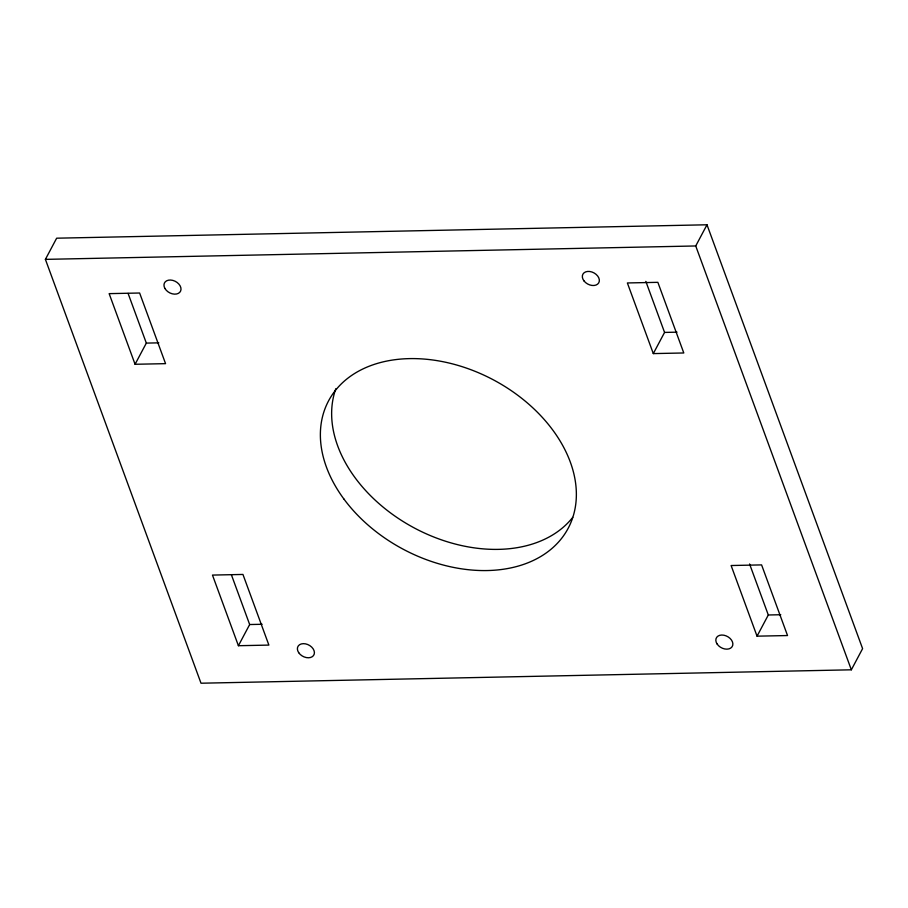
<?xml version="1.0" encoding="UTF-8"?>
<svg xmlns="http://www.w3.org/2000/svg" width="908" height="908" viewBox="0 0 908 908"><rect width="100%" height="100%" fill="white"/><g stroke="black" fill="none" stroke-linecap="round" stroke-linejoin="round"><path stroke-width="1.36" d="M45.4 259.37L56.659 238.191L706.991 224.787L862.6 648.63L851.341 669.809L201.008 683.213L45.4 259.37L695.732 245.966L706.991 224.787M135.076 364.278L109.142 293.636L139.628 293.012L165.562 363.654L135.076 364.278L146.336 343.099L128.085 293.397M238.407 645.713L212.472 575.082L242.947 574.446L268.882 645.089L238.407 645.713L249.666 624.534L231.415 574.832M653.306 353.598L627.371 282.956L657.857 282.331L683.792 352.974L653.306 353.598L664.565 332.419L645.838 281.401M757.045 636.168L731.11 565.525L761.596 564.901L787.531 635.543L757.045 636.168L768.304 614.988L749.577 563.97M146.336 343.099L158.809 342.849M664.565 332.419L677.039 332.169M249.666 624.534L262.14 624.284M768.304 614.988L780.778 614.727M695.732 245.966L851.341 669.809M572.732 517.378A135.689 95.942 28 0 1 413.061 527.298A135.689 95.942 28 0 1 335.858 388.669M343.814 498.901A135.689 95.942 28 0 0 564.583 534.279A135.689 95.942 28 0 0 436.714 360.578A135.689 95.942 28 0 0 343.814 498.901M164.938 288.483A9.046 6.401 28 0 0 179.705 292.387A9.046 6.401 28 0 0 172.826 280.39A9.046 6.401 28 0 0 164.938 288.483M584.048 280.981A9.046 6.401 28 0 0 598.701 282.921A9.046 6.401 28 0 0 589.769 271.492A9.046 6.401 28 0 0 584.048 280.981M717.161 644.078A9.046 6.401 28 0 0 731.927 646.973A9.046 6.401 28 0 0 723.937 635.225A9.046 6.401 28 0 0 717.161 644.078M298.721 652.704A9.046 6.401 28 0 0 313.476 655.587A9.046 6.401 28 0 0 305.497 643.851A9.046 6.401 28 0 0 298.721 652.704"/></g></svg>
